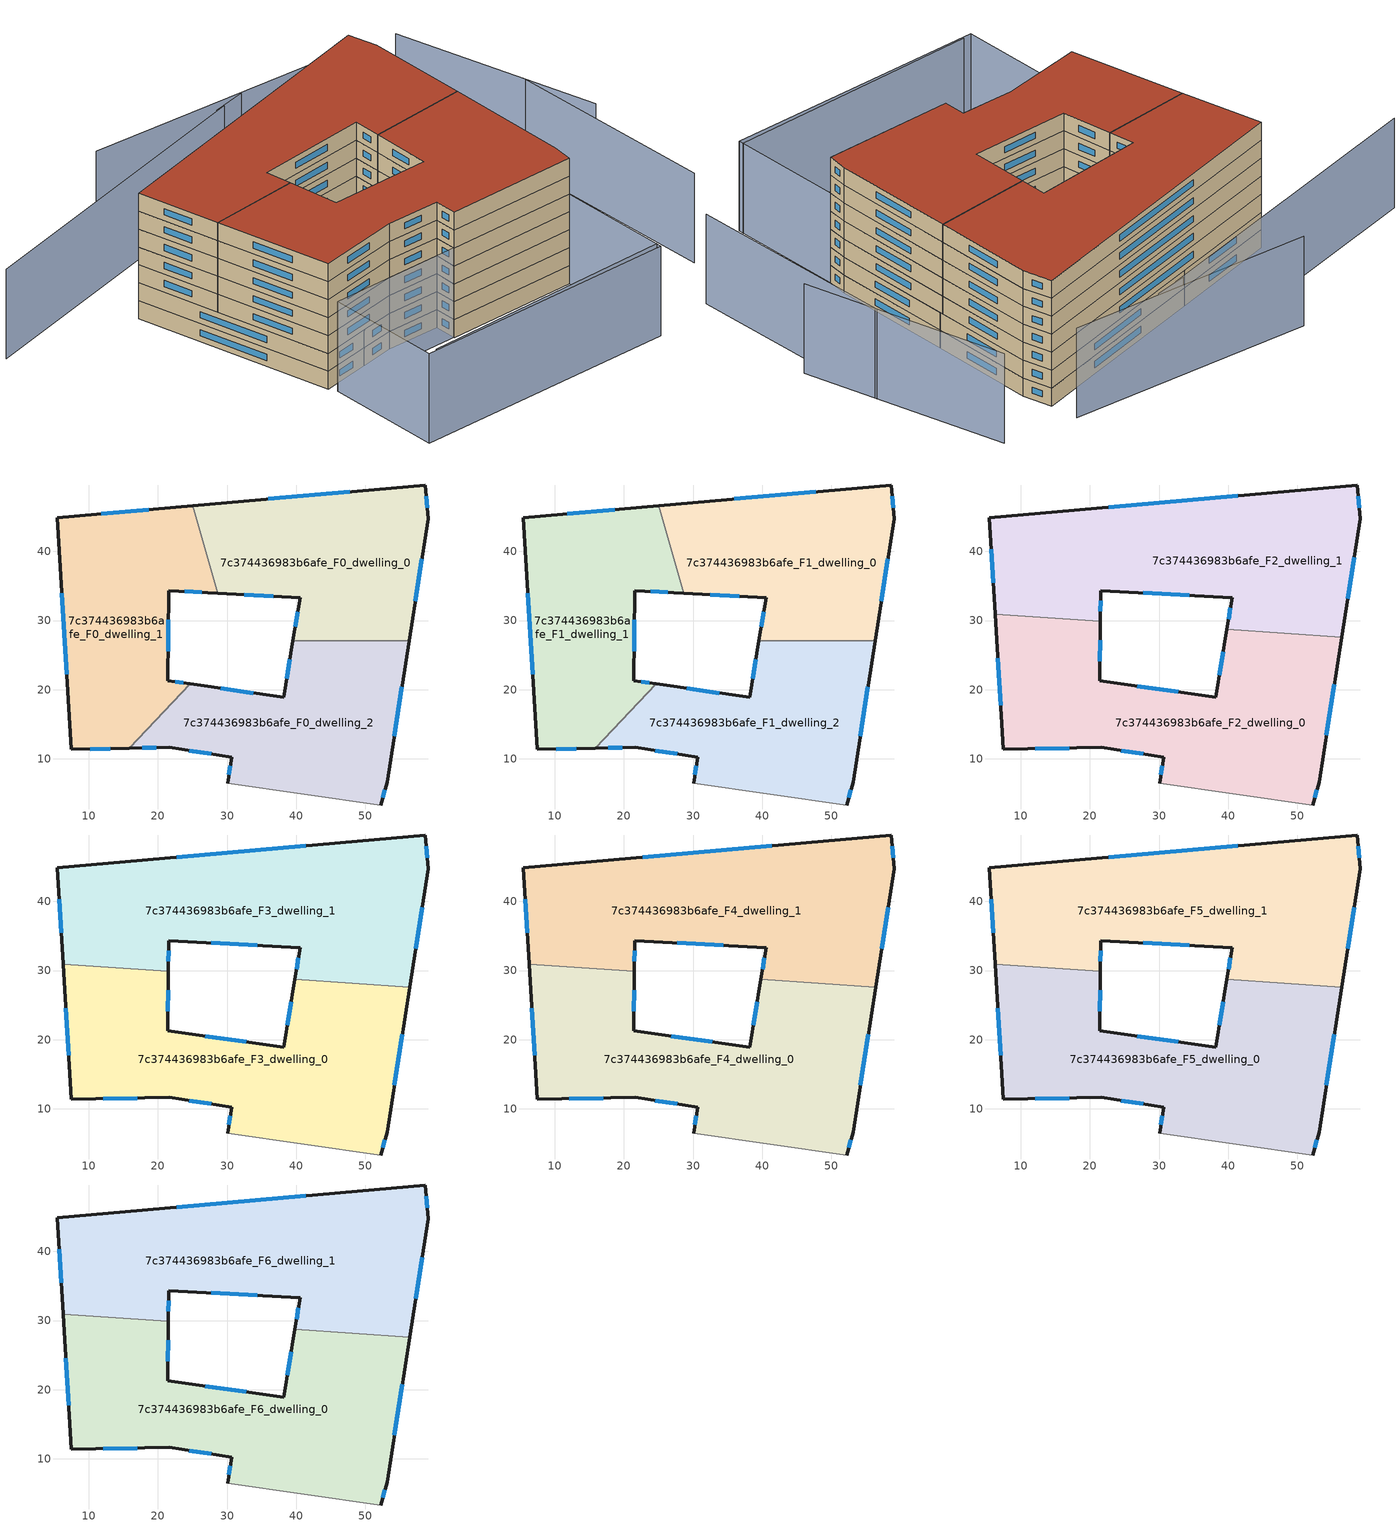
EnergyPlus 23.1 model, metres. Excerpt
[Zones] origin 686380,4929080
7c374436983b6afe_F0_dwelling_0
 floor ground (EU_floor_Construction): 58.64,49.61 59.07,44.71 56.32,27.08 39.52,27.08 40.54,33.33 28.64,33.96 25.01,46.62 z0
 wall outside (EU_wall_Construction): 56.32,27.08 59.07,44.71 58.64,49.61 25.01,46.62 / 28.64,33.96 40.54,33.33 39.52,27.08 z0:3
 wall to 7c374436983b6afe_F0_dwelling_2 (EU_wall_Construction): 39.52,27.08 56.32,27.08 z0:3
 wall to 7c374436983b6afe_F0_dwelling_1 (EU_wall_Construction): 25.01,46.62 28.64,33.96 z0:3
 window (EU_Window_Construction): 57.22,32.81 58.18,38.98 / 40.21,31.3 39.85,29.11 / 32.51,33.75 36.67,33.53 / 47.7,48.64 35.95,47.59 / 58.93,46.3 58.78,48.01 z0.98:2.02
7c374436983b6afe_F0_dwelling_1
 floor ground (EU_floor_Construction): 25.01,46.62 28.64,33.96 21.54,34.33 21.41,21.32 24.69,20.84 15.87,11.54 7.44,11.37 5.45,44.88 z0
 wall outside (EU_wall_Construction): 25.01,46.62 5.45,44.88 7.44,11.37 15.87,11.54 / 24.69,20.84 21.41,21.32 21.54,34.33 28.64,33.96 z0:3
 wall to 7c374436983b6afe_F0_dwelling_2 (EU_wall_Construction): 15.87,11.54 24.69,20.84 z0:3
 window (EU_Window_Construction): 18.65,46.05 11.81,45.44 / 23.85,34.21 26.33,34.08 / 21.45,25.55 21.5,30.1 / 23.62,21 22.48,21.17 / 10.18,11.43 13.13,11.49 / 6.1,33.98 6.79,22.27 z0.98:2.02
7c374436983b6afe_F0_dwelling_2
 floor ground (EU_floor_Construction): 56.32,27.08 53.14,6.61 52.19,3.33 30.06,6.5 30.65,10.25 21.62,11.66 15.87,11.54 24.69,20.84 38.19,18.89 39.52,27.08 z0
 wall outside (EU_wall_Construction): 39.52,27.08 38.19,18.89 24.69,20.84 / 52.19,3.33 53.14,6.61 56.32,27.08 / 15.87,11.54 21.62,11.66 30.65,10.25 30.06,6.5 z0:3
 wall adiabatic (EU_wall_Construction): 30.06,6.5 52.19,3.33 z0:3
 window (EU_Window_Construction): 33.8,19.52 29.08,20.21 / 39.09,24.42 38.62,21.55 / 54.17,13.27 55.29,20.42 / 52.5,4.4 52.83,5.54 / 30.46,9.03 30.25,7.72 / 24.56,11.2 27.71,10.71 / 17.74,11.58 19.75,11.62 z0.98:2.02
7c374436983b6afe_F1_dwelling_0
 floor to 7c374436983b6afe_F0_dwelling_0 (EU_floor_Construction): 58.64,49.61 59.07,44.71 56.32,27.08 39.52,27.08 40.54,33.33 28.64,33.96 25.01,46.62 z3
 wall outside (EU_wall_Construction): 56.32,27.08 59.07,44.71 58.64,49.61 25.01,46.62 / 28.64,33.96 40.54,33.33 39.52,27.08 z3:6
 wall to 7c374436983b6afe_F1_dwelling_2 (EU_wall_Construction): 39.52,27.08 56.32,27.08 z3:6
 wall to 7c374436983b6afe_F1_dwelling_1 (EU_wall_Construction): 25.01,46.62 28.64,33.96 z3:6
 window (EU_Window_Construction): 57.22,32.81 58.18,38.98 / 40.21,31.3 39.85,29.11 / 32.51,33.75 36.67,33.53 / 47.7,48.64 35.95,47.59 / 58.93,46.3 58.78,48.01 z3.98:5.02
7c374436983b6afe_F1_dwelling_1
 floor to 7c374436983b6afe_F0_dwelling_1 (EU_floor_Construction): 25.01,46.62 28.64,33.96 21.54,34.33 21.41,21.32 24.69,20.84 15.87,11.54 7.44,11.37 5.45,44.88 z3
 wall outside (EU_wall_Construction): 25.01,46.62 5.45,44.88 7.44,11.37 15.87,11.54 / 24.69,20.84 21.41,21.32 21.54,34.33 28.64,33.96 z3:6
 wall to 7c374436983b6afe_F1_dwelling_2 (EU_wall_Construction): 15.87,11.54 24.69,20.84 z3:6
 window (EU_Window_Construction): 18.65,46.05 11.81,45.44 / 23.85,34.21 26.33,34.08 / 21.45,25.55 21.5,30.1 / 23.62,21 22.48,21.17 / 10.18,11.43 13.13,11.49 / 6.1,33.98 6.79,22.27 z3.98:5.02
7c374436983b6afe_F1_dwelling_2
 floor to 7c374436983b6afe_F0_dwelling_2 (EU_floor_Construction): 56.32,27.08 53.14,6.61 52.19,3.33 30.06,6.5 30.65,10.25 21.62,11.66 15.87,11.54 24.69,20.84 38.19,18.89 39.52,27.08 z3
 wall outside (EU_wall_Construction): 39.52,27.08 38.19,18.89 24.69,20.84 / 52.19,3.33 53.14,6.61 56.32,27.08 / 15.87,11.54 21.62,11.66 30.65,10.25 30.06,6.5 z3:6
 wall adiabatic (EU_wall_Construction): 30.06,6.5 52.19,3.33 z3:6
 window (EU_Window_Construction): 33.8,19.52 29.08,20.21 / 39.09,24.42 38.62,21.55 / 54.17,13.27 55.29,20.42 / 52.5,4.4 52.83,5.54 / 30.46,9.03 30.25,7.72 / 24.56,11.2 27.71,10.71 / 17.74,11.58 19.75,11.62 z3.98:5.02
7c374436983b6afe_F2_dwelling_0
 floor to 7c374436983b6afe_F1_dwelling_0 (EU_floor_Construction): 56.41,27.61 56.32,27.08 39.52,27.08 39.79,28.72 z6
 floor to 7c374436983b6afe_F1_dwelling_2 (EU_floor_Construction): 56.32,27.08 53.14,6.61 52.19,3.33 30.06,6.5 30.65,10.25 21.62,11.66 15.87,11.54 24.69,20.84 38.19,18.89 39.52,27.08 z6
 floor to 7c374436983b6afe_F1_dwelling_1 (EU_floor_Construction): 21.49,29.93 21.41,21.32 24.69,20.84 15.87,11.54 7.44,11.37 6.28,30.95 z6
 wall outside (EU_wall_Construction): 39.79,28.72 38.19,18.89 21.41,21.32 21.49,29.93 / 52.19,3.33 53.14,6.61 56.41,27.61 / 6.28,30.95 7.44,11.37 21.62,11.66 30.65,10.25 30.06,6.5 z6:9
 wall adiabatic (EU_wall_Construction): 30.06,6.5 52.19,3.33 z6:9
 wall to 7c374436983b6afe_F2_dwelling_1 (EU_wall_Construction): 21.49,29.93 6.28,30.95 / 56.41,27.61 39.79,28.72 z6:9
 window (EU_Window_Construction): 21.44,24.12 21.47,27.13 / 32.73,19.68 26.87,20.53 / 39.27,25.52 38.71,22.09 / 54.2,13.44 55.34,20.78 / 52.5,4.4 52.83,5.54 / 30.46,9.03 30.25,7.72 / 24.56,11.2 27.71,10.71 / 12.05,11.46 17.01,11.57 / 6.65,24.58 7.06,17.74 z6.98:8.02
7c374436983b6afe_F2_dwelling_1
 floor to 7c374436983b6afe_F1_dwelling_0 (EU_floor_Construction): 58.64,49.61 59.07,44.71 56.41,27.61 39.79,28.72 40.54,33.33 28.64,33.96 25.01,46.62 z6
 floor to 7c374436983b6afe_F1_dwelling_1 (EU_floor_Construction): 25.01,46.62 28.64,33.96 21.54,34.33 21.49,29.93 6.28,30.95 5.45,44.88 z6
 wall outside (EU_wall_Construction): 56.41,27.61 59.07,44.71 58.64,49.61 5.45,44.88 6.28,30.95 / 21.49,29.93 21.54,34.33 40.54,33.33 39.79,28.72 z6:9
 window (EU_Window_Construction): 57.27,33.17 58.2,39.15 / 40.3,31.83 40.03,30.22 / 27.72,34 34.36,33.65 / 21.51,31.36 21.52,32.9 / 5.72,40.35 6.01,35.48 / 41.34,48.07 22.75,46.42 / 58.93,46.3 58.78,48.01 z6.98:8.02
7c374436983b6afe_F3_dwelling_0
 floor to 7c374436983b6afe_F2_dwelling_0 (EU_floor_Construction): 56.41,27.61 53.14,6.61 52.19,3.33 30.06,6.5 30.65,10.25 21.62,11.66 7.44,11.37 6.28,30.95 21.49,29.93 21.41,21.32 38.19,18.89 39.79,28.72 z9
 wall outside (EU_wall_Construction): 39.79,28.72 38.19,18.89 21.41,21.32 21.49,29.93 / 52.19,3.33 53.14,6.61 56.41,27.61 / 6.28,30.95 7.44,11.37 21.62,11.66 30.65,10.25 30.06,6.5 z9:12
 wall adiabatic (EU_wall_Construction): 30.06,6.5 52.19,3.33 z9:12
 wall to 7c374436983b6afe_F3_dwelling_1 (EU_wall_Construction): 21.49,29.93 6.28,30.95 / 56.41,27.61 39.79,28.72 z9:12
 window (EU_Window_Construction): 21.44,24.12 21.47,27.13 / 32.73,19.68 26.87,20.53 / 39.27,25.52 38.71,22.09 / 54.2,13.44 55.34,20.78 / 52.5,4.4 52.83,5.54 / 30.46,9.03 30.25,7.72 / 24.56,11.2 27.71,10.71 / 12.05,11.46 17.01,11.57 / 6.65,24.58 7.06,17.74 z9.98:11.02
7c374436983b6afe_F3_dwelling_1
 floor to 7c374436983b6afe_F2_dwelling_1 (EU_floor_Construction): 58.64,49.61 59.07,44.71 56.41,27.61 39.79,28.72 40.54,33.33 21.54,34.33 21.49,29.93 6.28,30.95 5.45,44.88 z9
 wall outside (EU_wall_Construction): 56.41,27.61 59.07,44.71 58.64,49.61 5.45,44.88 6.28,30.95 / 21.49,29.93 21.54,34.33 40.54,33.33 39.79,28.72 z9:12
 window (EU_Window_Construction): 57.27,33.17 58.2,39.15 / 40.3,31.83 40.03,30.22 / 27.72,34 34.36,33.65 / 21.51,31.36 21.52,32.9 / 5.72,40.35 6.01,35.48 / 41.34,48.07 22.75,46.42 / 58.93,46.3 58.78,48.01 z9.98:11.02
7c374436983b6afe_F4_dwelling_0
 floor to 7c374436983b6afe_F3_dwelling_0 (EU_floor_Construction): 56.41,27.61 53.14,6.61 52.19,3.33 30.06,6.5 30.65,10.25 21.62,11.66 7.44,11.37 6.28,30.95 21.49,29.93 21.41,21.32 38.19,18.89 39.79,28.72 z12
 wall outside (EU_wall_Construction): 39.79,28.72 38.19,18.89 21.41,21.32 21.49,29.93 / 52.19,3.33 53.14,6.61 56.41,27.61 / 6.28,30.95 7.44,11.37 21.62,11.66 30.65,10.25 30.06,6.5 z12:15
 wall adiabatic (EU_wall_Construction): 30.06,6.5 52.19,3.33 z12:15
 wall to 7c374436983b6afe_F4_dwelling_1 (EU_wall_Construction): 21.49,29.93 6.28,30.95 / 56.41,27.61 39.79,28.72 z12:15
 window (EU_Window_Construction): 21.44,24.12 21.47,27.13 / 32.73,19.68 26.87,20.53 / 39.27,25.52 38.71,22.09 / 54.2,13.44 55.34,20.78 / 52.5,4.4 52.83,5.54 / 30.46,9.03 30.25,7.72 / 24.56,11.2 27.71,10.71 / 12.05,11.46 17.01,11.57 / 6.65,24.58 7.06,17.74 z12.98:14.02
7c374436983b6afe_F4_dwelling_1
 floor to 7c374436983b6afe_F3_dwelling_1 (EU_floor_Construction): 58.64,49.61 59.07,44.71 56.41,27.61 39.79,28.72 40.54,33.33 21.54,34.33 21.49,29.93 6.28,30.95 5.45,44.88 z12
 wall outside (EU_wall_Construction): 56.41,27.61 59.07,44.71 58.64,49.61 5.45,44.88 6.28,30.95 / 21.49,29.93 21.54,34.33 40.54,33.33 39.79,28.72 z12:15
 window (EU_Window_Construction): 57.27,33.17 58.2,39.15 / 40.3,31.83 40.03,30.22 / 27.72,34 34.36,33.65 / 21.51,31.36 21.52,32.9 / 5.72,40.35 6.01,35.48 / 41.34,48.07 22.75,46.42 / 58.93,46.3 58.78,48.01 z12.98:14.02
7c374436983b6afe_F5_dwelling_0
 floor to 7c374436983b6afe_F4_dwelling_0 (EU_floor_Construction): 56.41,27.61 53.14,6.61 52.19,3.33 30.06,6.5 30.65,10.25 21.62,11.66 7.44,11.37 6.28,30.95 21.49,29.93 21.41,21.32 38.19,18.89 39.79,28.72 z15
 wall outside (EU_wall_Construction): 39.79,28.72 38.19,18.89 21.41,21.32 21.49,29.93 / 52.19,3.33 53.14,6.61 56.41,27.61 / 6.28,30.95 7.44,11.37 21.62,11.66 30.65,10.25 30.06,6.5 z15:18
 wall adiabatic (EU_wall_Construction): 30.06,6.5 52.19,3.33 z15:18
 wall to 7c374436983b6afe_F5_dwelling_1 (EU_wall_Construction): 21.49,29.93 6.28,30.95 / 56.41,27.61 39.79,28.72 z15:18
 window (EU_Window_Construction): 21.44,24.12 21.47,27.13 / 32.73,19.68 26.87,20.53 / 39.27,25.52 38.71,22.09 / 54.2,13.44 55.34,20.78 / 52.5,4.4 52.83,5.54 / 30.46,9.03 30.25,7.72 / 24.56,11.2 27.71,10.71 / 12.05,11.46 17.01,11.57 / 6.65,24.58 7.06,17.74 z15.98:17.02
7c374436983b6afe_F5_dwelling_1
 floor to 7c374436983b6afe_F4_dwelling_1 (EU_floor_Construction): 58.64,49.61 59.07,44.71 56.41,27.61 39.79,28.72 40.54,33.33 21.54,34.33 21.49,29.93 6.28,30.95 5.45,44.88 z15
 wall outside (EU_wall_Construction): 56.41,27.61 59.07,44.71 58.64,49.61 5.45,44.88 6.28,30.95 / 21.49,29.93 21.54,34.33 40.54,33.33 39.79,28.72 z15:18
 window (EU_Window_Construction): 57.27,33.17 58.2,39.15 / 40.3,31.83 40.03,30.22 / 27.72,34 34.36,33.65 / 21.51,31.36 21.52,32.9 / 5.72,40.35 6.01,35.48 / 41.34,48.07 22.75,46.42 / 58.93,46.3 58.78,48.01 z15.98:17.02
7c374436983b6afe_F6_dwelling_0
 floor to 7c374436983b6afe_F5_dwelling_0 (EU_floor_Construction): 56.41,27.61 53.14,6.61 52.19,3.33 30.06,6.5 30.65,10.25 21.62,11.66 7.44,11.37 6.28,30.95 21.49,29.93 21.41,21.32 38.19,18.89 39.79,28.72 z18
 wall outside (EU_wall_Construction): 39.79,28.72 38.19,18.89 21.41,21.32 21.49,29.93 / 52.19,3.33 53.14,6.61 56.41,27.61 / 6.28,30.95 7.44,11.37 21.62,11.66 30.65,10.25 30.06,6.5 z18:21
 wall adiabatic (EU_wall_Construction): 30.06,6.5 52.19,3.33 z18:21
 wall to 7c374436983b6afe_F6_dwelling_1 (EU_wall_Construction): 21.49,29.93 6.28,30.95 / 56.41,27.61 39.79,28.72 z18:21
 window (EU_Window_Construction): 21.44,24.12 21.47,27.13 / 32.73,19.68 26.87,20.53 / 39.27,25.52 38.71,22.09 / 54.2,13.44 55.34,20.78 / 52.5,4.4 52.83,5.54 / 30.46,9.03 30.25,7.72 / 24.56,11.2 27.71,10.71 / 12.05,11.46 17.01,11.57 / 6.65,24.58 7.06,17.74 z18.98:20.02
 roof outside (EU_roof_Construction): 52.19,3.33 53.14,6.61 56.41,27.61 39.79,28.72 38.19,18.89 21.41,21.32 21.49,29.93 6.28,30.95 7.44,11.37 21.62,11.66 30.65,10.25 30.06,6.5 z21
7c374436983b6afe_F6_dwelling_1
 floor to 7c374436983b6afe_F5_dwelling_1 (EU_floor_Construction): 58.64,49.61 59.07,44.71 56.41,27.61 39.79,28.72 40.54,33.33 21.54,34.33 21.49,29.93 6.28,30.95 5.45,44.88 z18
 wall outside (EU_wall_Construction): 56.41,27.61 59.07,44.71 58.64,49.61 5.45,44.88 6.28,30.95 / 21.49,29.93 21.54,34.33 40.54,33.33 39.79,28.72 z18:21
 window (EU_Window_Construction): 57.27,33.17 58.2,39.15 / 40.3,31.83 40.03,30.22 / 27.72,34 34.36,33.65 / 21.51,31.36 21.52,32.9 / 5.72,40.35 6.01,35.48 / 41.34,48.07 22.75,46.42 / 58.93,46.3 58.78,48.01 z18.98:20.02
 roof outside (EU_roof_Construction): 56.41,27.61 59.07,44.71 58.64,49.61 5.45,44.88 6.28,30.95 21.49,29.93 21.54,34.33 40.54,33.33 39.79,28.72 z21
shading: 6.63,-9.41 49.4,-15.18 / 68.08,-6.78 73.03,28.97 / 74.06,16.39 71,50.94 / 44.05,57.52 38.22,57.32 / 58.87,54.5 18.37,63.34 / 39.84,57.26 -15.3,52.5 / 52.19,3.33 49.28,-16.05 / 49.28,-16.05 5.03,-9.41 / 5.03,-9.41 7.94,9.97 / 7.94,9.97 52.19,3.33 z0:15
[Building]
EU S2 Campaign: North Axis=0; Terrain=City; Solar Distribution=FullExterior
[Site:Location]
Bologna: Latitude=44.5; Longitude=11.25; Time Zone=1; Elevation=37
[SizingPeriod:WeatherFileDays]
AnnualSizingPeriod: Begin Month=1; Begin Day of Month=1; End Month=12; End Day of Month=31; Day of Week for Start Day=Monday; Use Weather File Daylight Saving Period=No; Use Weather File Rain and Snow Indicators=No
[MATERIAL]
EU_InternalMass_Material: Roughness=MediumRough; Thickness=0.1; Conductivity=1; Density=1800; Specific Heat=900; Thermal Absorptance=0.9; Solar Absorptance=0.7; Visible Absorptance=0.7
[MATERIAL:NOMASS] Roughness=MediumRough; Thermal Absorptance=0.9; Solar Absorptance=0.7; Visible Absorptance=0.7
Name | Thermal Resistance
EU_wall_NoMass | 0.905828
EU_roof_NoMass | 0.37593
EU_floor_NoMass | 0.67114
[WINDOWMATERIAL:SIMPLEGLAZINGSYSTEM]
EU_Window_SimpleGlazing: UFactor=4.52486; Solar Heat Gain Coefficient=0.85; Visible Transmittance=0.85
[CONSTRUCTION]
EU_wall_Construction: EU_wall_NoMass
EU_roof_Construction: EU_roof_NoMass
EU_floor_Construction: EU_floor_NoMass
EU_InternalMass_Construction: EU_InternalMass_Material
EU_Window_Construction: EU_Window_SimpleGlazing
[ZONE] Type=1; Multiplier=1; Ceiling Height=autocalculate; Floor Area=autocalculate; Part of Total Floor Area=Yes
Name | Volume
7c374436983b6afe_F0_dwelling_0; 7c374436983b6afe_F1_dwelling_0 | 1706.59
7c374436983b6afe_F2_dwelling_0 | 2559.87
7c374436983b6afe_F3_dwelling_0; 7c374436983b6afe_F4_dwelling_0; 7c374436983b6afe_F5_dwelling_0; 7c374436983b6afe_F6_dwelling_0 | 2559.89
7c374436983b6afe_F0_dwelling_1; 7c374436983b6afe_F1_dwelling_1; 7c374436983b6afe_F0_dwelling_2; 7c374436983b6afe_F1_dwelling_2 | 1706.57
7c374436983b6afe_F2_dwelling_1 | 2559.83
7c374436983b6afe_F3_dwelling_1; 7c374436983b6afe_F4_dwelling_1; 7c374436983b6afe_F5_dwelling_1; 7c374436983b6afe_F6_dwelling_1 | 2559.86
[INTERNALMASS] Construction=EU_InternalMass_Construction
Name | Zone or ZoneList | Surface Area
7c374436983b6afe_F0_dwelling_0_EU_InternalMass | 7c374436983b6afe_F0_dwelling_0 | 568.865
7c374436983b6afe_F0_dwelling_1_EU_InternalMass | 7c374436983b6afe_F0_dwelling_1 | 568.856
7c374436983b6afe_F0_dwelling_2_EU_InternalMass | 7c374436983b6afe_F0_dwelling_2 | 568.856
7c374436983b6afe_F1_dwelling_0_EU_InternalMass | 7c374436983b6afe_F1_dwelling_0 | 568.865
7c374436983b6afe_F1_dwelling_1_EU_InternalMass | 7c374436983b6afe_F1_dwelling_1 | 568.856
7c374436983b6afe_F1_dwelling_2_EU_InternalMass | 7c374436983b6afe_F1_dwelling_2 | 568.856
7c374436983b6afe_F2_dwelling_0_EU_InternalMass | 7c374436983b6afe_F2_dwelling_0 | 853.295
7c374436983b6afe_F2_dwelling_1_EU_InternalMass | 7c374436983b6afe_F2_dwelling_1 | 853.287
7c374436983b6afe_F3_dwelling_0_EU_InternalMass | 7c374436983b6afe_F3_dwelling_0 | 853.295
7c374436983b6afe_F3_dwelling_1_EU_InternalMass | 7c374436983b6afe_F3_dwelling_1 | 853.287
7c374436983b6afe_F4_dwelling_0_EU_InternalMass | 7c374436983b6afe_F4_dwelling_0 | 853.295
7c374436983b6afe_F4_dwelling_1_EU_InternalMass | 7c374436983b6afe_F4_dwelling_1 | 853.287
7c374436983b6afe_F5_dwelling_0_EU_InternalMass | 7c374436983b6afe_F5_dwelling_0 | 853.295
7c374436983b6afe_F5_dwelling_1_EU_InternalMass | 7c374436983b6afe_F5_dwelling_1 | 853.287
7c374436983b6afe_F6_dwelling_0_EU_InternalMass | 7c374436983b6afe_F6_dwelling_0 | 853.295
7c374436983b6afe_F6_dwelling_1_EU_InternalMass | 7c374436983b6afe_F6_dwelling_1 | 853.287
[OTHEREQUIPMENT] Fuel Type=Electricity; Design Level Calculation Method=Watts/Area; Power per Zone Floor Area=1; Fraction Latent=0; Fraction Radiant=0; Fraction Lost=0; Carbon Dioxide Generation Rate=0; EndUse Subcategory=EU_Step8_InternalGains
Name | Zone or ZoneList or Space or SpaceList | Schedule
EU_Step8_InternalGain_7c374436983b6afe_F0_dwelling_0_f000 | 7c374436983b6afe_F0_dwelling_0 | EU_Step8_GainSchedule_7c374436983b6afe_F0_dwelling_0_f000
EU_Step8_InternalGain_7c374436983b6afe_F0_dwelling_1_f000 | 7c374436983b6afe_F0_dwelling_1 | EU_Step8_GainSchedule_7c374436983b6afe_F0_dwelling_1_f000
EU_Step8_InternalGain_7c374436983b6afe_F0_dwelling_2_f000 | 7c374436983b6afe_F0_dwelling_2 | EU_Step8_GainSchedule_7c374436983b6afe_F0_dwelling_2_f000
EU_Step8_InternalGain_7c374436983b6afe_F1_dwelling_0_f000 | 7c374436983b6afe_F1_dwelling_0 | EU_Step8_GainSchedule_7c374436983b6afe_F1_dwelling_0_f000
EU_Step8_InternalGain_7c374436983b6afe_F1_dwelling_1_f000 | 7c374436983b6afe_F1_dwelling_1 | EU_Step8_GainSchedule_7c374436983b6afe_F1_dwelling_1_f000
EU_Step8_InternalGain_7c374436983b6afe_F1_dwelling_2_f000 | 7c374436983b6afe_F1_dwelling_2 | EU_Step8_GainSchedule_7c374436983b6afe_F1_dwelling_2_f000
EU_Step8_InternalGain_7c374436983b6afe_F2_dwelling_0_f000 | 7c374436983b6afe_F2_dwelling_0 | EU_Step8_GainSchedule_7c374436983b6afe_F2_dwelling_0_f000
EU_Step8_InternalGain_7c374436983b6afe_F2_dwelling_1_f000 | 7c374436983b6afe_F2_dwelling_1 | EU_Step8_GainSchedule_7c374436983b6afe_F2_dwelling_1_f000
EU_Step8_InternalGain_7c374436983b6afe_F3_dwelling_0_f000 | 7c374436983b6afe_F3_dwelling_0 | EU_Step8_GainSchedule_7c374436983b6afe_F3_dwelling_0_f000
EU_Step8_InternalGain_7c374436983b6afe_F3_dwelling_1_f000 | 7c374436983b6afe_F3_dwelling_1 | EU_Step8_GainSchedule_7c374436983b6afe_F3_dwelling_1_f000
EU_Step8_InternalGain_7c374436983b6afe_F4_dwelling_0_f000 | 7c374436983b6afe_F4_dwelling_0 | EU_Step8_GainSchedule_7c374436983b6afe_F4_dwelling_0_f000
EU_Step8_InternalGain_7c374436983b6afe_F4_dwelling_1_f000 | 7c374436983b6afe_F4_dwelling_1 | EU_Step8_GainSchedule_7c374436983b6afe_F4_dwelling_1_f000
EU_Step8_InternalGain_7c374436983b6afe_F5_dwelling_0_f000 | 7c374436983b6afe_F5_dwelling_0 | EU_Step8_GainSchedule_7c374436983b6afe_F5_dwelling_0_f000
EU_Step8_InternalGain_7c374436983b6afe_F5_dwelling_1_f000 | 7c374436983b6afe_F5_dwelling_1 | EU_Step8_GainSchedule_7c374436983b6afe_F5_dwelling_1_f000
EU_Step8_InternalGain_7c374436983b6afe_F6_dwelling_0_f000 | 7c374436983b6afe_F6_dwelling_0 | EU_Step8_GainSchedule_7c374436983b6afe_F6_dwelling_0_f000
EU_Step8_InternalGain_7c374436983b6afe_F6_dwelling_1_f000 | 7c374436983b6afe_F6_dwelling_1 | EU_Step8_GainSchedule_7c374436983b6afe_F6_dwelling_1_f000
[ZONEVENTILATION:DESIGNFLOWRATE] Schedule=EU_AlwaysOn; Design Flow Rate Calculation Method=AirChanges/Hour; Air Changes per Hour=0.73129; Ventilation Type=Natural; Fan Pressure Rise=0; Fan Total Efficiency=1; Constant Term Coefficient=1; Temperature Term Coefficient=0; Velocity Term Coefficient=0; Velocity Squared Term Coefficient=0; Minimum Indoor Temperature=-100; Maximum Indoor Temperature=100; Delta Temperature=-100; Minimum Outdoor Temperature=-100; Maximum Outdoor Temperature=100; Maximum Wind Speed=40
Name | Zone or ZoneList or Space or SpaceList
EU_ConstantAir_7c374436983b6afe_F0_dwelling_0 | 7c374436983b6afe_F0_dwelling_0
EU_ConstantAir_7c374436983b6afe_F0_dwelling_1 | 7c374436983b6afe_F0_dwelling_1
EU_ConstantAir_7c374436983b6afe_F0_dwelling_2 | 7c374436983b6afe_F0_dwelling_2
EU_ConstantAir_7c374436983b6afe_F1_dwelling_0 | 7c374436983b6afe_F1_dwelling_0
EU_ConstantAir_7c374436983b6afe_F1_dwelling_1 | 7c374436983b6afe_F1_dwelling_1
EU_ConstantAir_7c374436983b6afe_F1_dwelling_2 | 7c374436983b6afe_F1_dwelling_2
EU_ConstantAir_7c374436983b6afe_F2_dwelling_0 | 7c374436983b6afe_F2_dwelling_0
EU_ConstantAir_7c374436983b6afe_F2_dwelling_1 | 7c374436983b6afe_F2_dwelling_1
EU_ConstantAir_7c374436983b6afe_F3_dwelling_0 | 7c374436983b6afe_F3_dwelling_0
EU_ConstantAir_7c374436983b6afe_F3_dwelling_1 | 7c374436983b6afe_F3_dwelling_1
EU_ConstantAir_7c374436983b6afe_F4_dwelling_0 | 7c374436983b6afe_F4_dwelling_0
EU_ConstantAir_7c374436983b6afe_F4_dwelling_1 | 7c374436983b6afe_F4_dwelling_1
EU_ConstantAir_7c374436983b6afe_F5_dwelling_0 | 7c374436983b6afe_F5_dwelling_0
EU_ConstantAir_7c374436983b6afe_F5_dwelling_1 | 7c374436983b6afe_F5_dwelling_1
EU_ConstantAir_7c374436983b6afe_F6_dwelling_0 | 7c374436983b6afe_F6_dwelling_0
EU_ConstantAir_7c374436983b6afe_F6_dwelling_1 | 7c374436983b6afe_F6_dwelling_1
[HVACTEMPLATE:THERMOSTAT] Constant Heating Setpoint=20; Constant Cooling Setpoint=50
EU_HeatOnly_7c374436983b6afe_F0_dwelling_0; EU_HeatOnly_7c374436983b6afe_F0_dwelling_1; EU_HeatOnly_7c374436983b6afe_F0_dwelling_2; EU_HeatOnly_7c374436983b6afe_F1_dwelling_0; EU_HeatOnly_7c374436983b6afe_F1_dwelling_1; EU_HeatOnly_7c374436983b6afe_F1_dwelling_2; EU_HeatOnly_7c374436983b6afe_F2_dwelling_0; EU_HeatOnly_7c374436983b6afe_F2_dwelling_1; EU_HeatOnly_7c374436983b6afe_F3_dwelling_0; EU_HeatOnly_7c374436983b6afe_F3_dwelling_1; EU_HeatOnly_7c374436983b6afe_F4_dwelling_0; EU_HeatOnly_7c374436983b6afe_F4_dwelling_1; EU_HeatOnly_7c374436983b6afe_F5_dwelling_0; EU_HeatOnly_7c374436983b6afe_F5_dwelling_1; EU_HeatOnly_7c374436983b6afe_F6_dwelling_0; EU_HeatOnly_7c374436983b6afe_F6_dwelling_1
[HVACTEMPLATE:ZONE:IDEALLOADSAIRSYSTEM] System Availability Schedule=EU_AlwaysOn; Maximum Heating Supply Air Temperature=50; Minimum Cooling Supply Air Temperature=13; Maximum Heating Supply Air Humidity Ratio=0.0156; Minimum Cooling Supply Air Humidity Ratio=0.0077; Heating Limit=NoLimit; Cooling Limit=NoLimit; Heating Availability Schedule=EU_AlwaysOn; Cooling Availability Schedule=EU_CoolingOff; Dehumidification Control Type=ConstantSensibleHeatRatio; Cooling Sensible Heat Ratio=0.7; Dehumidification Setpoint=60; Humidification Control Type=None; Humidification Setpoint=30; Outdoor Air Method=None; Outdoor Air Flow Rate per Person=0.00944; Outdoor Air Flow Rate per Zone Floor Area=0; Outdoor Air Flow Rate per Zone=0; Demand Controlled Ventilation Type=None; Outdoor Air Economizer Type=NoEconomizer; Heat Recovery Type=None; Sensible Heat Recovery Effectiveness=0.7; Latent Heat Recovery Effectiveness=0.65
Name | Template Thermostat
7c374436983b6afe_F0_dwelling_0 | EU_HeatOnly_7c374436983b6afe_F0_dwelling_0
7c374436983b6afe_F0_dwelling_1 | EU_HeatOnly_7c374436983b6afe_F0_dwelling_1
7c374436983b6afe_F0_dwelling_2 | EU_HeatOnly_7c374436983b6afe_F0_dwelling_2
7c374436983b6afe_F1_dwelling_0 | EU_HeatOnly_7c374436983b6afe_F1_dwelling_0
7c374436983b6afe_F1_dwelling_1 | EU_HeatOnly_7c374436983b6afe_F1_dwelling_1
7c374436983b6afe_F1_dwelling_2 | EU_HeatOnly_7c374436983b6afe_F1_dwelling_2
7c374436983b6afe_F2_dwelling_0 | EU_HeatOnly_7c374436983b6afe_F2_dwelling_0
7c374436983b6afe_F2_dwelling_1 | EU_HeatOnly_7c374436983b6afe_F2_dwelling_1
7c374436983b6afe_F3_dwelling_0 | EU_HeatOnly_7c374436983b6afe_F3_dwelling_0
7c374436983b6afe_F3_dwelling_1 | EU_HeatOnly_7c374436983b6afe_F3_dwelling_1
7c374436983b6afe_F4_dwelling_0 | EU_HeatOnly_7c374436983b6afe_F4_dwelling_0
7c374436983b6afe_F4_dwelling_1 | EU_HeatOnly_7c374436983b6afe_F4_dwelling_1
7c374436983b6afe_F5_dwelling_0 | EU_HeatOnly_7c374436983b6afe_F5_dwelling_0
7c374436983b6afe_F5_dwelling_1 | EU_HeatOnly_7c374436983b6afe_F5_dwelling_1
7c374436983b6afe_F6_dwelling_0 | EU_HeatOnly_7c374436983b6afe_F6_dwelling_0
7c374436983b6afe_F6_dwelling_1 | EU_HeatOnly_7c374436983b6afe_F6_dwelling_1
[SIZING:ZONE] Zone Cooling Design Supply Air Temperature Input Method=SupplyAirTemperature; Zone Cooling Design Supply Air Temperature=13; Zone Heating Design Supply Air Temperature Input Method=SupplyAirTemperature; Zone Heating Design Supply Air Temperature=50; Zone Cooling Design Supply Air Humidity Ratio=0.008; Zone Heating Design Supply Air Humidity Ratio=0.008; Cooling Design Air Flow Method=DesignDay; Cooling Design Air Flow Rate=0; Cooling Minimum Air Flow per Zone Floor Area=0.000762; Cooling Minimum Air Flow=0; Cooling Minimum Air Flow Fraction=0.2; Heating Design Air Flow Method=DesignDay; Heating Design Air Flow Rate=0; Heating Maximum Air Flow per Zone Floor Area=0.002032; Heating Maximum Air Flow=0.141576; Heating Maximum Air Flow Fraction=0.3; Account for Dedicated Outdoor Air System=No; Dedicated Outdoor Air System Control Strategy=NeutralSupplyAir; Dedicated Outdoor Air Low Setpoint Temperature for Design=autosize; Dedicated Outdoor Air High Setpoint Temperature for Design=autosize; Zone Load Sizing Method=Sensible Load Only No Latent Load; Zone Latent Cooling Design Supply Air Humidity Ratio Input Method=HumidityRatioDifference; Zone Cooling Design Supply Air Humidity Ratio Difference=0.005; Zone Latent Heating Design Supply Air Humidity Ratio Input Method=HumidityRatioDifference; Zone Humidification Design Supply Air Humidity Ratio Difference=0.005
7c374436983b6afe_F0_dwelling_0; 7c374436983b6afe_F0_dwelling_1; 7c374436983b6afe_F0_dwelling_2; 7c374436983b6afe_F1_dwelling_0; 7c374436983b6afe_F1_dwelling_1; 7c374436983b6afe_F1_dwelling_2; 7c374436983b6afe_F2_dwelling_0; 7c374436983b6afe_F2_dwelling_1; 7c374436983b6afe_F3_dwelling_0; 7c374436983b6afe_F3_dwelling_1; 7c374436983b6afe_F4_dwelling_0; 7c374436983b6afe_F4_dwelling_1; 7c374436983b6afe_F5_dwelling_0; 7c374436983b6afe_F5_dwelling_1; 7c374436983b6afe_F6_dwelling_0; 7c374436983b6afe_F6_dwelling_1
[SCHEDULE:CONSTANT]
Name | Hourly Value
EU_AlwaysOn | 1
EU_CoolingOff | 0
[SCHEDULE:FILE] Column Number=1; Rows to Skip at Top=0; Number of Hours of Data=8760; Column Separator=Comma; Interpolate to Timestep=No; Minutes per Item=60; Adjust Schedule for Daylight Savings=Yes
Name | File
EU_Step8_GainSchedule_7c374436983b6afe_F0_dwelling_0_f000 | ../../schedules/7c374436983b6afe/7c374436983b6afe_F0_dwelling_0_f000_gain.csv
EU_Step8_GainSchedule_7c374436983b6afe_F0_dwelling_1_f000 | ../../schedules/7c374436983b6afe/7c374436983b6afe_F0_dwelling_1_f000_gain.csv
EU_Step8_GainSchedule_7c374436983b6afe_F0_dwelling_2_f000 | ../../schedules/7c374436983b6afe/7c374436983b6afe_F0_dwelling_2_f000_gain.csv
EU_Step8_GainSchedule_7c374436983b6afe_F1_dwelling_0_f000 | ../../schedules/7c374436983b6afe/7c374436983b6afe_F1_dwelling_0_f000_gain.csv
EU_Step8_GainSchedule_7c374436983b6afe_F1_dwelling_1_f000 | ../../schedules/7c374436983b6afe/7c374436983b6afe_F1_dwelling_1_f000_gain.csv
EU_Step8_GainSchedule_7c374436983b6afe_F1_dwelling_2_f000 | ../../schedules/7c374436983b6afe/7c374436983b6afe_F1_dwelling_2_f000_gain.csv
EU_Step8_GainSchedule_7c374436983b6afe_F2_dwelling_0_f000 | ../../schedules/7c374436983b6afe/7c374436983b6afe_F2_dwelling_0_f000_gain.csv
EU_Step8_GainSchedule_7c374436983b6afe_F2_dwelling_1_f000 | ../../schedules/7c374436983b6afe/7c374436983b6afe_F2_dwelling_1_f000_gain.csv
EU_Step8_GainSchedule_7c374436983b6afe_F3_dwelling_0_f000 | ../../schedules/7c374436983b6afe/7c374436983b6afe_F3_dwelling_0_f000_gain.csv
EU_Step8_GainSchedule_7c374436983b6afe_F3_dwelling_1_f000 | ../../schedules/7c374436983b6afe/7c374436983b6afe_F3_dwelling_1_f000_gain.csv
EU_Step8_GainSchedule_7c374436983b6afe_F4_dwelling_0_f000 | ../../schedules/7c374436983b6afe/7c374436983b6afe_F4_dwelling_0_f000_gain.csv
EU_Step8_GainSchedule_7c374436983b6afe_F4_dwelling_1_f000 | ../../schedules/7c374436983b6afe/7c374436983b6afe_F4_dwelling_1_f000_gain.csv
EU_Step8_GainSchedule_7c374436983b6afe_F5_dwelling_0_f000 | ../../schedules/7c374436983b6afe/7c374436983b6afe_F5_dwelling_0_f000_gain.csv
EU_Step8_GainSchedule_7c374436983b6afe_F5_dwelling_1_f000 | ../../schedules/7c374436983b6afe/7c374436983b6afe_F5_dwelling_1_f000_gain.csv
EU_Step8_GainSchedule_7c374436983b6afe_F6_dwelling_0_f000 | ../../schedules/7c374436983b6afe/7c374436983b6afe_F6_dwelling_0_f000_gain.csv
EU_Step8_GainSchedule_7c374436983b6afe_F6_dwelling_1_f000 | ../../schedules/7c374436983b6afe/7c374436983b6afe_F6_dwelling_1_f000_gain.csv
